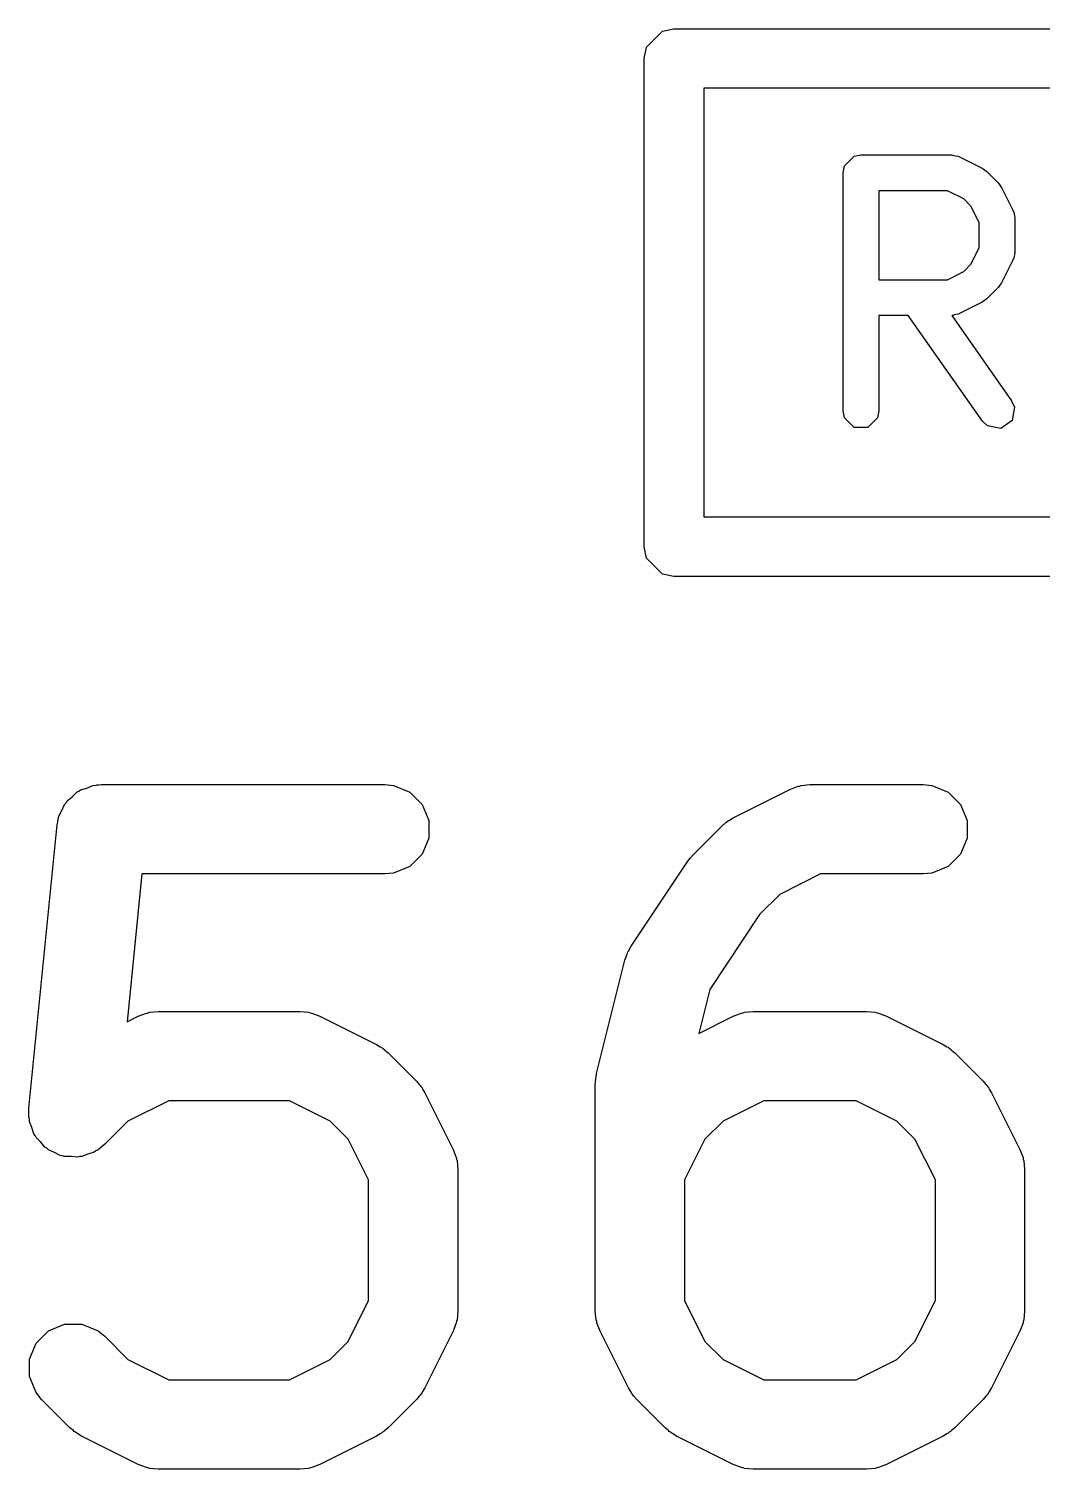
# Model space of a CAD drawing. Header units: millimetres. Extents: x 129 to 276, y -185 to -58.
# Drawn here: x 150.866 to 152.569, y -70.96 to -68.54 of the extents above; entities that cross this region are included whole.
import ezdxf

# ---------------------------------------------------------------- set-up
doc = ezdxf.new("R2010")
doc.units = ezdxf.units.MM
doc.layers.add('F.Fab', color=9, linetype='CONTINUOUS', true_color=0xafafaf)

msp = doc.modelspace()

# ---------------------------------------------------------------- linework, layer by layer
at = {"layer": 'F.Fab', "linetype": 'CONTINUOUS'}
for p, q in [((151.903806, -68.570866), (151.930866, -68.543806)), ((151.930866, -68.543806), (151.95, -68.54)), ((151.95, -68.54), (153.479819, -68.54)), ((151.9, -68.59), (151.903806, -68.570866)), ((151.9, -69.41), (151.9, -68.59)), ((152, -68.64), (152, -69.36)), ((153.5, -68.64), (152, -68.64)), ((152.234286, -68.781927), (152.23657, -68.770446)), ((152.23657, -68.770446), (152.252805, -68.754211)), ((152.252805, -68.754211), (152.264286, -68.751927)), ((152.264286, -68.751927), (152.416667, -68.751927)), ((152.416667, -68.751927), (152.418141, -68.75222)), ((152.418141, -68.75222), (152.418793, -68.752003)), ((152.418793, -68.752003), (152.423429, -68.753272)), ((152.423429, -68.753272), (152.428148, -68.754211)), ((152.428148, -68.754211), (152.428634, -68.754697)), ((152.428634, -68.754697), (152.430084, -68.755094)), ((152.430084, -68.755094), (152.468179, -68.774142)), ((152.234286, -69.181927), (152.234286, -68.781927)), ((152.468179, -68.774142), (152.471982, -68.777094)), ((152.471982, -68.777094), (152.475975, -68.779762)), ((152.475975, -68.779762), (152.495023, -68.798809)), ((152.409584, -68.811927), (152.294286, -68.811927)), ((152.294286, -68.811927), (152.294286, -68.961451)), ((152.436991, -68.82563), (152.409584, -68.811927)), ((152.495023, -68.798809), (152.497699, -68.802815)), ((152.497699, -68.802815), (152.500642, -68.806606)), ((152.500642, -68.806606), (152.51969, -68.844702)), ((152.449153, -68.837793), (152.436991, -68.82563)), ((152.462857, -68.8652), (152.449153, -68.837793)), ((152.462857, -68.908177), (152.462857, -68.8652)), ((152.51969, -68.844702), (152.520086, -68.84615)), ((152.520086, -68.84615), (152.520573, -68.846637)), ((152.520573, -68.846637), (152.52151, -68.851348)), ((152.52151, -68.851348), (152.522782, -68.855992)), ((152.522782, -68.855992), (152.522564, -68.856645)), ((152.522564, -68.856645), (152.522857, -68.858118)), ((152.522857, -68.858118), (152.522857, -68.91526)), ((152.449153, -68.935584), (152.462857, -68.908177)), ((152.522857, -68.91526), (152.522564, -68.916732)), ((152.436991, -68.947747), (152.449153, -68.935584)), ((152.51969, -68.928676), (152.500642, -68.966772)), ((152.520086, -68.927227), (152.51969, -68.928676)), ((152.520573, -68.926741), (152.520086, -68.927227)), ((152.52151, -68.922029), (152.520573, -68.926741)), ((152.522782, -68.917386), (152.52151, -68.922029)), ((152.522564, -68.916732), (152.522782, -68.917386)), ((152.294286, -68.961451), (152.409584, -68.961451)), ((152.409584, -68.961451), (152.436991, -68.947747)), ((152.495023, -68.974569), (152.475975, -68.993616)), ((152.497699, -68.970562), (152.495023, -68.974569)), ((152.500642, -68.966772), (152.497699, -68.970562)), ((152.468179, -68.999236), (152.430084, -69.018284)), ((152.471982, -68.996283), (152.468179, -68.999236)), ((152.475975, -68.993616), (152.471982, -68.996283)), ((152.343904, -69.021451), (152.294286, -69.021451)), ((152.294286, -69.021451), (152.294286, -69.181927)), ((152.46828, -69.19913), (152.343904, -69.021451)), ((152.418141, -69.021157), (152.417085, -69.021367)), ((152.417085, -69.021367), (152.517434, -69.164723)), ((152.418793, -69.021375), (152.418141, -69.021157)), ((152.423429, -69.020105), (152.418793, -69.021375)), ((152.428148, -69.019167), (152.423429, -69.020105)), ((152.428634, -69.01868), (152.428148, -69.019167)), ((152.430084, -69.018284), (152.428634, -69.01868)), ((152.23657, -69.193408), (152.234286, -69.181927)), ((152.294286, -69.181927), (152.292002, -69.193408)), ((152.517434, -69.164723), (152.522146, -69.175438)), ((152.522146, -69.175438), (152.518156, -69.198049)), ((152.252805, -69.209643), (152.23657, -69.193408)), ((152.292002, -69.193408), (152.275767, -69.209643)), ((152.476735, -69.207226), (152.46828, -69.19913)), ((152.518156, -69.198049), (152.499345, -69.211216)), ((152.275767, -69.209643), (152.252805, -69.209643)), ((152.499345, -69.211216), (152.476735, -69.207226)), ((152, -69.36), (153.5, -69.36)), ((151.903806, -69.429134), (151.9, -69.41)), ((151.930866, -69.456194), (151.903806, -69.429134)), ((151.95, -69.46), (151.930866, -69.456194)), ((153.479819, -69.46), (151.95, -69.46)), ((150.963336, -69.815454), (150.973463, -69.81126)), ((150.973463, -69.81126), (150.979068, -69.810707)), ((150.979068, -69.810707), (150.980855, -69.810169)), ((150.980855, -69.810169), (150.982683, -69.810351)), ((150.982683, -69.810351), (150.988095, -69.809819)), ((150.988095, -69.809819), (151.464285, -69.809819)), ((151.464285, -69.809819), (151.478917, -69.81126)), ((151.478917, -69.81126), (151.505953, -69.822459)), ((152.16145, -69.81229), (152.163939, -69.81126)), ((152.163939, -69.81126), (152.178571, -69.809819)), ((152.178571, -69.809819), (152.369047, -69.809819)), ((152.369047, -69.809819), (152.383679, -69.81126)), ((152.383679, -69.81126), (152.410715, -69.822459)), ((150.930191, -69.837153), (150.938673, -69.830212)), ((150.938673, -69.830212), (150.946427, -69.822459)), ((150.946427, -69.822459), (150.949915, -69.821013)), ((150.949915, -69.821013), (150.952839, -69.818622)), ((150.952839, -69.818622), (150.963336, -69.815454)), ((151.505953, -69.822459), (151.526645, -69.843151)), ((152.049792, -69.865356), (152.14503, -69.817737)), ((152.14503, -69.817737), (152.158761, -69.812482)), ((152.158761, -69.812482), (152.16145, -69.81229)), ((152.410715, -69.822459), (152.431407, -69.843151)), ((150.916357, -69.86294), (150.921539, -69.85328)), ((150.921539, -69.85328), (150.925735, -69.843151)), ((150.925735, -69.843151), (150.928406, -69.840479)), ((150.928406, -69.840479), (150.930191, -69.837153)), ((151.526645, -69.843151), (151.537844, -69.870187)), ((152.431407, -69.843151), (152.442606, -69.870187)), ((150.865848, -70.353546), (150.913467, -69.877356)), ((150.913467, -69.877356), (150.914536, -69.872023)), ((150.914536, -69.870187), (150.915249, -69.868464)), ((150.914536, -69.872023), (150.914536, -69.870187)), ((150.915249, -69.868464), (150.916357, -69.86294)), ((151.537844, -69.870187), (151.537844, -69.899451)), ((151.982681, -69.927024), (152.0303, -69.879405)), ((152.0303, -69.879405), (152.036049, -69.874686)), ((152.036049, -69.874686), (152.037349, -69.873188)), ((152.037349, -69.873188), (152.039608, -69.871766)), ((152.039608, -69.871766), (152.041665, -69.870078)), ((152.041665, -69.870078), (152.043492, -69.86932)), ((152.043492, -69.86932), (152.049792, -69.865356)), ((152.442606, -69.870187), (152.442606, -69.899451)), ((151.537844, -69.899451), (151.526645, -69.926487)), ((152.442606, -69.899451), (152.431407, -69.926487)), ((151.526645, -69.926487), (151.505953, -69.947179)), ((151.977842, -69.93292), (151.982626, -69.927079)), ((151.982626, -69.927079), (151.982647, -69.927064)), ((151.982647, -69.927064), (151.982681, -69.927024)), ((152.431407, -69.926487), (152.410715, -69.947179)), ((151.505953, -69.947179), (151.478917, -69.958378)), ((151.878072, -70.081311), (151.97331, -69.938454)), ((151.97331, -69.938454), (151.973344, -69.938411)), ((151.973344, -69.938411), (151.973354, -69.938389)), ((151.973354, -69.938389), (151.977842, -69.93292)), ((152.410715, -69.947179), (152.383679, -69.958378)), ((151.055969, -69.959819), (151.03115, -70.208009)), ((151.464285, -69.959819), (151.055969, -69.959819)), ((151.478917, -69.958378), (151.464285, -69.959819)), ((152.196276, -69.959819), (152.12776, -69.994077)), ((152.369047, -69.959819), (152.196276, -69.959819)), ((152.383679, -69.958378), (152.369047, -69.959819)), ((152.12776, -69.994077), (152.093998, -70.027838)), ((152.093998, -70.027838), (152.010086, -70.153707)), ((151.867715, -70.104724), (151.870795, -70.096101)), ((151.870795, -70.096101), (151.871155, -70.094285)), ((151.871155, -70.094285), (151.872033, -70.092637)), ((151.872033, -70.092637), (151.872662, -70.090878)), ((151.872662, -70.090878), (151.873765, -70.089389)), ((151.873765, -70.089389), (151.878072, -70.081311)), ((151.820096, -70.2952), (151.867715, -70.104724)), ((152.010086, -70.153707), (151.991562, -70.227804)), ((151.03115, -70.208009), (151.049792, -70.198689)), ((151.049792, -70.198689), (151.063523, -70.193434)), ((151.063523, -70.193434), (151.066212, -70.193242)), ((151.066212, -70.193242), (151.068701, -70.192212)), ((151.068701, -70.192212), (151.083333, -70.190771)), ((151.083333, -70.190771), (151.321428, -70.190771)), ((151.321428, -70.190771), (151.33606, -70.192212)), ((151.33606, -70.192212), (151.338549, -70.193243)), ((151.338549, -70.193243), (151.341237, -70.193434)), ((151.341237, -70.193434), (151.354969, -70.198689)), ((151.354969, -70.198689), (151.450207, -70.246308)), ((151.991562, -70.227804), (152.049792, -70.198689)), ((152.049792, -70.198689), (152.063523, -70.193434)), ((152.063523, -70.193434), (152.066212, -70.193242)), ((152.066212, -70.193242), (152.068701, -70.192212)), ((152.068701, -70.192212), (152.083333, -70.190771)), ((152.083333, -70.190771), (152.273809, -70.190771)), ((152.273809, -70.190771), (152.288441, -70.192212)), ((152.288441, -70.192212), (152.29093, -70.193243)), ((152.29093, -70.193243), (152.293618, -70.193434)), ((152.293618, -70.193434), (152.30735, -70.198689)), ((152.30735, -70.198689), (152.402588, -70.246308)), ((151.450207, -70.246308), (151.456506, -70.250272)), ((152.402588, -70.246308), (152.408887, -70.250272)), ((151.456506, -70.250272), (151.458334, -70.25103)), ((151.458334, -70.25103), (151.46039, -70.252718)), ((151.46039, -70.252718), (151.46265, -70.25414)), ((151.46265, -70.25414), (151.463949, -70.255638)), ((151.463949, -70.255638), (151.469699, -70.260357)), ((151.469699, -70.260357), (151.517318, -70.307976)), ((152.408887, -70.250272), (152.410715, -70.25103)), ((152.410715, -70.25103), (152.412771, -70.252718)), ((152.412771, -70.252718), (152.415031, -70.25414)), ((152.415031, -70.25414), (152.41633, -70.255638)), ((152.41633, -70.255638), (152.42208, -70.260357)), ((152.42208, -70.260357), (152.469699, -70.307976)), ((151.81972, -70.297736), (151.820096, -70.2952)), ((151.517318, -70.307976), (151.522036, -70.313725)), ((151.522036, -70.313725), (151.523535, -70.315025)), ((151.523535, -70.315025), (151.524956, -70.317284)), ((151.524956, -70.317284), (151.526645, -70.319341)), ((151.526645, -70.319341), (151.527402, -70.321168)), ((151.817857, -70.31339), (151.818108, -70.310836)), ((151.817857, -70.694342), (151.817857, -70.31339)), ((151.817946, -70.309744), (151.818755, -70.30427)), ((151.818108, -70.310836), (151.817946, -70.309744)), ((151.818755, -70.30427), (151.819298, -70.298758)), ((151.819298, -70.298758), (151.81972, -70.297736)), ((152.469699, -70.307976), (152.474417, -70.313725)), ((152.474417, -70.313725), (152.475916, -70.315025)), ((152.475916, -70.315025), (152.477337, -70.317284)), ((152.477337, -70.317284), (152.479026, -70.319341)), ((152.479026, -70.319341), (152.479783, -70.321168)), ((151.101038, -70.340771), (151.032522, -70.375029)), ((151.303723, -70.340771), (151.101038, -70.340771)), ((151.372239, -70.375029), (151.303723, -70.340771)), ((151.527402, -70.321168), (151.531367, -70.327468)), ((151.531367, -70.327468), (151.578986, -70.422706)), ((152.101038, -70.340771), (152.032522, -70.375029)), ((152.256104, -70.340771), (152.101038, -70.340771)), ((152.32462, -70.375029), (152.256104, -70.340771)), ((152.479783, -70.321168), (152.483748, -70.327468)), ((152.483748, -70.327468), (152.531367, -70.422706)), ((150.865826, -70.368249), (150.865848, -70.353546)), ((150.866917, -70.371864), (150.865826, -70.368249)), ((150.866917, -70.37564), (150.866917, -70.371864)), ((150.871111, -70.385765), (150.866917, -70.37564)), ((150.874279, -70.396265), (150.871111, -70.385765)), ((151.032522, -70.375029), (150.993509, -70.414042)), ((151.402646, -70.405436), (151.372239, -70.375029)), ((152.032522, -70.375029), (152.002115, -70.405436)), ((152.355027, -70.405436), (152.32462, -70.375029)), ((150.87667, -70.399188), (150.874279, -70.396265)), ((150.878116, -70.402677), (150.87667, -70.399188)), ((150.885869, -70.41043), (150.878116, -70.402677)), ((150.89281, -70.418913), (150.885869, -70.41043)), ((150.993509, -70.414042), (150.982144, -70.423369)), ((151.436904, -70.473952), (151.402646, -70.405436)), ((152.002115, -70.405436), (151.967857, -70.473952)), ((152.389285, -70.473952), (152.355027, -70.405436)), ((150.896136, -70.420697), (150.89281, -70.418913)), ((150.898808, -70.423369), (150.896136, -70.420697)), ((150.908935, -70.427564), (150.898808, -70.423369)), ((150.918597, -70.432747), (150.908935, -70.427564)), ((150.922356, -70.433122), (150.918597, -70.432747)), ((150.925845, -70.434568), (150.922356, -70.433122)), ((150.936806, -70.434568), (150.925845, -70.434568)), ((150.947716, -70.435659), (150.936806, -70.434568)), ((150.951332, -70.434568), (150.947716, -70.435659)), ((150.955107, -70.434568), (150.951332, -70.434568)), ((150.965232, -70.430373), (150.955107, -70.434568)), ((150.975732, -70.427206), (150.965232, -70.430373)), ((150.978655, -70.424814), (150.975732, -70.427206)), ((150.982144, -70.423369), (150.978655, -70.424814)), ((151.578986, -70.422706), (151.584241, -70.436437)), ((151.584241, -70.436437), (151.584432, -70.439126)), ((151.584432, -70.439126), (151.585463, -70.441615)), ((152.531367, -70.422706), (152.536622, -70.436437)), ((152.536622, -70.436437), (152.536813, -70.439126)), ((152.536813, -70.439126), (152.537844, -70.441615)), ((151.585463, -70.441615), (151.586904, -70.456247)), ((151.586904, -70.456247), (151.586904, -70.694342)), ((152.537844, -70.441615), (152.539285, -70.456247)), ((152.539285, -70.456247), (152.539285, -70.694342)), ((151.436904, -70.676637), (151.436904, -70.473952)), ((151.967857, -70.473952), (151.967857, -70.676637)), ((152.389285, -70.676637), (152.389285, -70.473952)), ((151.402645, -70.745153), (151.436904, -70.676637)), ((151.967857, -70.676637), (152.002115, -70.745153)), ((152.355026, -70.745153), (152.389285, -70.676637)), ((151.586904, -70.694342), (151.585463, -70.708974)), ((151.819298, -70.708974), (151.817857, -70.694342)), ((152.539285, -70.694342), (152.537844, -70.708974)), ((150.878116, -70.747912), (150.898809, -70.727219)), ((150.898809, -70.727219), (150.925845, -70.716021)), ((150.925845, -70.716021), (150.955108, -70.716021)), ((150.955108, -70.716021), (150.982144, -70.72722)), ((150.982144, -70.72722), (150.99351, -70.736548)), ((151.578986, -70.727883), (151.531367, -70.823121)), ((151.584241, -70.714152), (151.578986, -70.727883)), ((151.584432, -70.711462), (151.584241, -70.714152)), ((151.585463, -70.708974), (151.584432, -70.711462)), ((151.820329, -70.711463), (151.819298, -70.708974)), ((151.82052, -70.714151), (151.820329, -70.711463)), ((151.825775, -70.727883), (151.82052, -70.714151)), ((151.873394, -70.823121), (151.825775, -70.727883)), ((152.531367, -70.727883), (152.483748, -70.823121)), ((152.536622, -70.714152), (152.531367, -70.727883)), ((152.536813, -70.711462), (152.536622, -70.714152)), ((152.537844, -70.708974), (152.536813, -70.711462)), ((150.866917, -70.774948), (150.878116, -70.747912)), ((150.99351, -70.736548), (151.032522, -70.775561)), ((151.372238, -70.775561), (151.402645, -70.745153)), ((152.002115, -70.745153), (152.032522, -70.775561)), ((152.324619, -70.775561), (152.355026, -70.745153)), ((150.866917, -70.804211), (150.866917, -70.774948)), ((151.032522, -70.775561), (151.101038, -70.809819)), ((151.303723, -70.809819), (151.372238, -70.775561)), ((152.032522, -70.775561), (152.101038, -70.809819)), ((152.256104, -70.809819), (152.324619, -70.775561)), ((150.878115, -70.831247), (150.866917, -70.804211)), ((151.101038, -70.809819), (151.303723, -70.809819)), ((151.531367, -70.823121), (151.527403, -70.829417)), ((151.877357, -70.829417), (151.873394, -70.823121)), ((152.101038, -70.809819), (152.256104, -70.809819)), ((152.483748, -70.823121), (152.479784, -70.829417)), ((150.887442, -70.842612), (150.878115, -70.831247)), ((150.935061, -70.890232), (150.887442, -70.842612)), ((151.517318, -70.842613), (151.4697, -70.890232)), ((151.522036, -70.836863), (151.517318, -70.842613)), ((151.523535, -70.835564), (151.522036, -70.836863)), ((151.524956, -70.833305), (151.523535, -70.835564)), ((151.526646, -70.831247), (151.524956, -70.833305)), ((151.527403, -70.829417), (151.526646, -70.831247)), ((151.878115, -70.831247), (151.877357, -70.829417)), ((151.879804, -70.833305), (151.878115, -70.831247)), ((151.881226, -70.835564), (151.879804, -70.833305)), ((151.882724, -70.836863), (151.881226, -70.835564)), ((151.887442, -70.842612), (151.882724, -70.836863)), ((151.935061, -70.890232), (151.887442, -70.842612)), ((152.469699, -70.842613), (152.422081, -70.890232)), ((152.474417, -70.836863), (152.469699, -70.842613)), ((152.475916, -70.835564), (152.474417, -70.836863)), ((152.477337, -70.833305), (152.475916, -70.835564)), ((152.479027, -70.831247), (152.477337, -70.833305)), ((152.479784, -70.829417), (152.479027, -70.831247)), ((150.94081, -70.89495), (150.935061, -70.890232)), ((150.942111, -70.89645), (150.94081, -70.89495)), ((150.94437, -70.897872), (150.942111, -70.89645)), ((150.946427, -70.89956), (150.94437, -70.897872)), ((150.948254, -70.900317), (150.946427, -70.89956)), ((150.954554, -70.904282), (150.948254, -70.900317)), ((151.456506, -70.900317), (151.450207, -70.904282)), ((151.458334, -70.89956), (151.456506, -70.900317)), ((151.46039, -70.897872), (151.458334, -70.89956)), ((151.46265, -70.89645), (151.46039, -70.897872)), ((151.46395, -70.89495), (151.46265, -70.89645)), ((151.4697, -70.890232), (151.46395, -70.89495)), ((151.94081, -70.89495), (151.935061, -70.890232)), ((151.942111, -70.89645), (151.94081, -70.89495)), ((151.94437, -70.897872), (151.942111, -70.89645)), ((151.946427, -70.89956), (151.94437, -70.897872)), ((151.948254, -70.900317), (151.946427, -70.89956)), ((151.954554, -70.904282), (151.948254, -70.900317)), ((152.408887, -70.900317), (152.402588, -70.904282)), ((152.410715, -70.89956), (152.408887, -70.900317)), ((152.412771, -70.897872), (152.410715, -70.89956)), ((152.415031, -70.89645), (152.412771, -70.897872)), ((152.416331, -70.89495), (152.415031, -70.89645)), ((152.422081, -70.890232), (152.416331, -70.89495)), ((151.049792, -70.951901), (150.954554, -70.904282)), ((151.450207, -70.904282), (151.354969, -70.951901)), ((152.049792, -70.951901), (151.954554, -70.904282)), ((152.402588, -70.904282), (152.30735, -70.951901)), ((151.063523, -70.957156), (151.049792, -70.951901)), ((151.066212, -70.957347), (151.063523, -70.957156)), ((151.068701, -70.958378), (151.066212, -70.957347)), ((151.083333, -70.959819), (151.068701, -70.958378)), ((151.321428, -70.959819), (151.083333, -70.959819)), ((151.33606, -70.958378), (151.321428, -70.959819)), ((151.338549, -70.957346), (151.33606, -70.958378)), ((151.341237, -70.957156), (151.338549, -70.957346)), ((151.354969, -70.951901), (151.341237, -70.957156)), ((152.063523, -70.957156), (152.049792, -70.951901)), ((152.066212, -70.957347), (152.063523, -70.957156)), ((152.068701, -70.958378), (152.066212, -70.957347)), ((152.083333, -70.959819), (152.068701, -70.958378)), ((152.273809, -70.959819), (152.083333, -70.959819)), ((152.288441, -70.958378), (152.273809, -70.959819)), ((152.29093, -70.957346), (152.288441, -70.958378)), ((152.293618, -70.957156), (152.29093, -70.957346)), ((152.30735, -70.951901), (152.293618, -70.957156))]:
    msp.add_line(p, q, dxfattribs=at)

doc.saveas('drawing.dxf')
